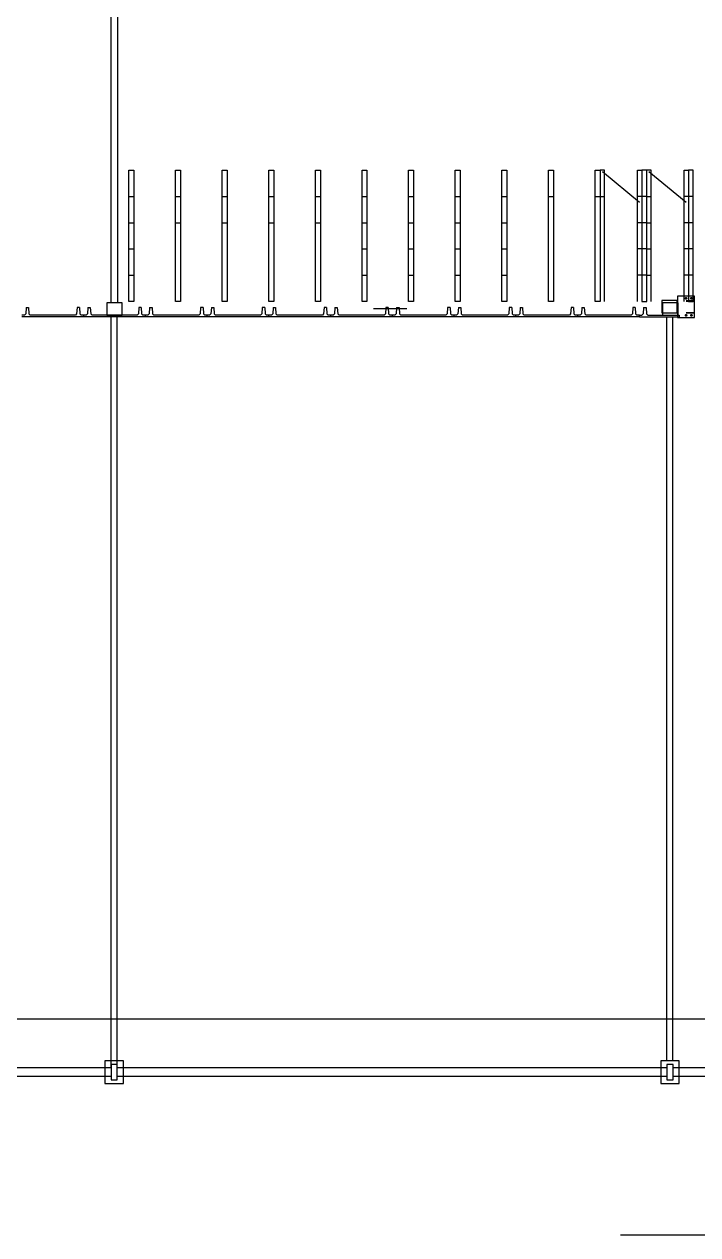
# Model space of a CAD drawing. Header units: metres. Extents: x 2 to 323, y -2 to 254.
# Drawn here: x 218.4 to 240.21, y 7.56 to 46.79 of the extents above; entities that cross this region are included whole.
import ezdxf

# ---------------------------------------------------------------- set-up
doc = ezdxf.new("R2010")
doc.units = ezdxf.units.M
doc.layers.add('REFERENCIA', color=7, linetype='Continuous')

msp = doc.modelspace()

# ---------------------------------------------------------------- linework, layer by layer
at = {"layer": 'REFERENCIA'}
for p, q in [((237.186, 42.056), (237.046, 42.056)), ((238.321, 41.006), (237.121, 42.006)), ((237.186, 37.806), (237.186, 42.056)), ((238.256, 37.806), (238.256, 42.056)), ((238.256, 42.056), (238.396, 42.056)), ((238.696, 42.056), (238.556, 42.056)), ((239.83, 41.006), (238.63, 42.006)), ((238.696, 37.806), (238.696, 42.056)), ((239.765, 37.806), (239.765, 42.056)), ((239.765, 42.056), (239.905, 42.056)), ((221.786, 41.206), (221.866, 41.206)), ((221.786, 41.206), (221.866, 41.206)), ((221.786, 41.206), (221.946, 41.206)), ((223.296, 41.206), (223.376, 41.206)), ((223.296, 41.206), (223.376, 41.206)), ((223.296, 41.206), (223.456, 41.206)), ((224.806, 41.206), (224.886, 41.206)), ((224.806, 41.206), (224.886, 41.206)), ((224.806, 41.206), (224.966, 41.206)), ((226.316, 41.206), (226.396, 41.206)), ((226.316, 41.206), (226.396, 41.206)), ((226.316, 41.206), (226.476, 41.206)), ((227.826, 41.206), (227.906, 41.206)), ((227.826, 41.206), (227.906, 41.206)), ((227.826, 41.206), (227.986, 41.206)), ((229.336, 41.206), (229.416, 41.206)), ((229.336, 41.206), (229.416, 41.206)), ((229.336, 41.206), (229.496, 41.206)), ((230.846, 41.206), (230.926, 41.206)), ((230.846, 41.206), (230.926, 41.206)), ((230.846, 41.206), (231.006, 41.206)), ((232.356, 41.206), (232.436, 41.206)), ((232.356, 41.206), (232.436, 41.206)), ((232.356, 41.206), (232.516, 41.206)), ((233.866, 41.206), (233.946, 41.206)), ((233.866, 41.206), (233.946, 41.206)), ((233.866, 41.206), (234.026, 41.206)), ((235.376, 41.206), (235.456, 41.206)), ((235.376, 41.206), (235.456, 41.206)), ((235.376, 41.206), (235.536, 41.206)), ((236.886, 41.206), (236.966, 41.206)), ((236.886, 41.206), (236.966, 41.206)), ((236.886, 41.206), (237.046, 41.206)), ((237.046, 41.206), (237.186, 41.206)), ((238.396, 41.206), (238.256, 41.206)), ((238.556, 41.206), (238.396, 41.206)), ((238.556, 41.206), (238.476, 41.206)), ((238.556, 41.206), (238.476, 41.206)), ((238.556, 41.206), (238.696, 41.206)), ((239.905, 41.206), (239.765, 41.206)), ((240.065, 41.206), (239.905, 41.206)), ((240.065, 41.206), (239.985, 41.206)), ((240.065, 41.206), (239.985, 41.206)), ((221.786, 40.356), (221.866, 40.356)), ((221.786, 40.356), (221.866, 40.356)), ((221.786, 40.356), (221.946, 40.356)), ((223.296, 40.356), (223.376, 40.356)), ((223.296, 40.356), (223.376, 40.356)), ((223.296, 40.356), (223.456, 40.356)), ((224.806, 40.356), (224.886, 40.356)), ((224.806, 40.356), (224.886, 40.356)), ((224.806, 40.356), (224.966, 40.356)), ((226.316, 40.356), (226.396, 40.356)), ((226.316, 40.356), (226.396, 40.356)), ((226.316, 40.356), (226.476, 40.356)), ((227.826, 40.356), (227.906, 40.356)), ((227.826, 40.356), (227.906, 40.356)), ((227.826, 40.356), (227.986, 40.356)), ((229.336, 40.356), (229.416, 40.356)), ((229.336, 40.356), (229.416, 40.356)), ((229.336, 40.356), (229.496, 40.356)), ((230.846, 40.356), (230.926, 40.356)), ((230.846, 40.356), (230.926, 40.356)), ((230.846, 40.356), (231.006, 40.356)), ((232.356, 40.356), (232.436, 40.356)), ((232.356, 40.356), (232.436, 40.356)), ((232.356, 40.356), (232.516, 40.356)), ((233.866, 40.356), (233.946, 40.356)), ((233.866, 40.356), (233.946, 40.356)), ((233.866, 40.356), (234.026, 40.356)), ((238.396, 40.356), (238.256, 40.356)), ((238.556, 40.356), (238.396, 40.356)), ((238.556, 40.356), (238.476, 40.356)), ((238.556, 40.356), (238.476, 40.356)), ((238.556, 40.356), (238.696, 40.356)), ((239.905, 40.356), (239.765, 40.356)), ((240.065, 40.356), (239.905, 40.356)), ((240.065, 40.356), (239.985, 40.356)), ((240.065, 40.356), (239.985, 40.356)), ((221.786, 39.506), (221.906, 39.506)), ((221.786, 39.506), (221.946, 39.506)), ((229.336, 39.506), (229.456, 39.506)), ((229.336, 39.506), (229.496, 39.506)), ((230.846, 39.506), (230.966, 39.506)), ((230.846, 39.506), (231.006, 39.506)), ((232.356, 39.506), (232.476, 39.506)), ((232.356, 39.506), (232.516, 39.506)), ((233.866, 39.506), (233.986, 39.506)), ((233.866, 39.506), (234.026, 39.506)), ((238.396, 39.506), (238.256, 39.506)), ((238.556, 39.506), (238.396, 39.506)), ((238.556, 39.506), (238.436, 39.506)), ((238.556, 39.506), (238.696, 39.506)), ((239.905, 39.506), (239.765, 39.506)), ((240.065, 39.506), (239.905, 39.506)), ((240.065, 39.506), (239.945, 39.506)), ((221.786, 38.656), (221.866, 38.656)), ((221.786, 38.656), (221.866, 38.656)), ((221.786, 38.656), (221.946, 38.656)), ((229.336, 38.656), (229.416, 38.656)), ((229.336, 38.656), (229.416, 38.656)), ((229.336, 38.656), (229.496, 38.656)), ((230.846, 38.656), (230.926, 38.656)), ((230.846, 38.656), (230.926, 38.656)), ((230.846, 38.656), (231.006, 38.656)), ((232.356, 38.656), (232.436, 38.656)), ((232.356, 38.656), (232.436, 38.656)), ((232.356, 38.656), (232.516, 38.656)), ((233.866, 38.656), (233.946, 38.656)), ((233.866, 38.656), (233.946, 38.656)), ((233.866, 38.656), (234.026, 38.656)), ((238.396, 38.656), (238.256, 38.656)), ((238.556, 38.656), (238.396, 38.656)), ((238.556, 38.656), (238.476, 38.656)), ((238.556, 38.656), (238.476, 38.656)), ((238.556, 38.656), (238.696, 38.656)), ((239.905, 38.656), (239.765, 38.656)), ((240.065, 38.656), (239.905, 38.656)), ((240.065, 38.656), (239.985, 38.656)), ((240.065, 38.656), (239.985, 38.656)), ((239.046, 37.831), (239.046, 37.431)), ((239.046, 37.831), (239.046, 37.431)), ((239.546, 37.431), (239.546, 37.831)), ((239.546, 37.431), (239.546, 37.831)), ((239.836, 37.831), (240.086, 37.831)), ((239.836, 37.831), (240.086, 37.831)), ((239.836, 37.819), (240.086, 37.819)), ((239.836, 37.819), (240.086, 37.819)), ((240.086, 37.819), (240.086, 37.831)), ((240.086, 37.819), (240.086, 37.831)), ((218.401, 37.361), (218.321, 37.361)), ((218.401, 37.361), (218.321, 37.361)), ((220.321, 37.311), (218.321, 37.311)), ((220.321, 37.311), (218.321, 37.311)), ((218.401, 37.361), (218.443, 37.401)), ((218.401, 37.361), (218.443, 37.401)), ((218.456, 37.611), (218.443, 37.401)), ((218.456, 37.611), (218.443, 37.401)), ((218.456, 37.611), (218.536, 37.611)), ((218.456, 37.611), (218.536, 37.611)), ((218.536, 37.611), (218.548, 37.401)), ((218.536, 37.611), (218.548, 37.401)), ((218.548, 37.401), (218.591, 37.361)), ((218.548, 37.401), (218.591, 37.361)), ((220.051, 37.361), (218.591, 37.361)), ((220.051, 37.361), (218.591, 37.361)), ((220.093, 37.401), (220.051, 37.361)), ((220.093, 37.401), (220.051, 37.361)), ((220.106, 37.611), (220.093, 37.401)), ((220.106, 37.611), (220.093, 37.401)), ((220.186, 37.611), (220.106, 37.611)), ((220.186, 37.611), (220.106, 37.611)), ((220.186, 37.611), (220.198, 37.401)), ((220.186, 37.611), (220.198, 37.401)), ((220.241, 37.361), (220.198, 37.401)), ((220.241, 37.361), (220.198, 37.401)), ((220.321, 37.361), (220.241, 37.361)), ((220.321, 37.361), (220.241, 37.361)), ((220.321, 37.311), (220.321, 37.361)), ((220.321, 37.311), (220.321, 37.361)), ((220.401, 37.361), (220.321, 37.361)), ((220.321, 37.311), (220.321, 37.361)), ((220.321, 37.311), (220.321, 37.361)), ((220.401, 37.361), (220.321, 37.361)), ((222.321, 37.311), (220.321, 37.311)), ((222.321, 37.311), (220.321, 37.311)), ((220.401, 37.361), (220.443, 37.401)), ((220.401, 37.361), (220.443, 37.401)), ((220.456, 37.611), (220.443, 37.401)), ((220.456, 37.611), (220.443, 37.401)), ((220.456, 37.611), (220.536, 37.611)), ((220.456, 37.611), (220.536, 37.611)), ((220.536, 37.611), (220.548, 37.401)), ((220.536, 37.611), (220.548, 37.401)), ((220.548, 37.401), (220.591, 37.361)), ((220.548, 37.401), (220.591, 37.361)), ((222.051, 37.361), (220.591, 37.361)), ((222.051, 37.361), (220.591, 37.361)), ((221.196, 37.311), (221.196, 12.968)), ((221.396, 37.311), (221.396, 13.078)), ((222.093, 37.401), (222.051, 37.361)), ((222.093, 37.401), (222.051, 37.361)), ((222.106, 37.611), (222.093, 37.401)), ((222.106, 37.611), (222.093, 37.401)), ((222.186, 37.611), (222.106, 37.611)), ((222.186, 37.611), (222.106, 37.611)), ((222.186, 37.611), (222.198, 37.401)), ((222.186, 37.611), (222.198, 37.401)), ((222.241, 37.361), (222.198, 37.401)), ((222.241, 37.361), (222.198, 37.401)), ((222.321, 37.361), (222.241, 37.361)), ((222.321, 37.361), (222.241, 37.361)), ((222.321, 37.311), (222.321, 37.361)), ((222.401, 37.361), (222.321, 37.361)), ((222.321, 37.311), (222.321, 37.361)), ((222.321, 37.311), (222.321, 37.361)), ((222.401, 37.361), (222.321, 37.361)), ((222.321, 37.311), (222.321, 37.361)), ((224.321, 37.311), (222.321, 37.311)), ((224.321, 37.311), (222.321, 37.311)), ((222.401, 37.361), (222.443, 37.401)), ((222.401, 37.361), (222.443, 37.401)), ((222.456, 37.611), (222.443, 37.401)), ((222.456, 37.611), (222.443, 37.401)), ((222.456, 37.611), (222.536, 37.611)), ((222.456, 37.611), (222.536, 37.611)), ((222.536, 37.611), (222.548, 37.401)), ((222.536, 37.611), (222.548, 37.401)), ((222.548, 37.401), (222.591, 37.361)), ((222.548, 37.401), (222.591, 37.361)), ((224.051, 37.361), (222.591, 37.361)), ((224.051, 37.361), (222.591, 37.361)), ((224.093, 37.401), (224.051, 37.361)), ((224.093, 37.401), (224.051, 37.361)), ((224.106, 37.611), (224.093, 37.401)), ((224.106, 37.611), (224.093, 37.401)), ((224.186, 37.611), (224.106, 37.611)), ((224.186, 37.611), (224.106, 37.611)), ((224.186, 37.611), (224.198, 37.401)), ((224.186, 37.611), (224.198, 37.401)), ((224.241, 37.361), (224.198, 37.401)), ((224.241, 37.361), (224.198, 37.401)), ((224.321, 37.361), (224.241, 37.361)), ((224.321, 37.361), (224.241, 37.361)), ((224.321, 37.311), (224.321, 37.361)), ((224.321, 37.311), (224.321, 37.361)), ((224.401, 37.361), (224.321, 37.361)), ((224.321, 37.311), (224.321, 37.361)), ((224.321, 37.311), (224.321, 37.361)), ((224.401, 37.361), (224.321, 37.361)), ((226.321, 37.311), (224.321, 37.311)), ((226.321, 37.311), (224.321, 37.311)), ((224.401, 37.361), (224.443, 37.401)), ((224.401, 37.361), (224.443, 37.401)), ((224.456, 37.611), (224.443, 37.401)), ((224.456, 37.611), (224.443, 37.401)), ((224.456, 37.611), (224.536, 37.611)), ((224.456, 37.611), (224.536, 37.611)), ((224.536, 37.611), (224.548, 37.401)), ((224.536, 37.611), (224.548, 37.401)), ((224.548, 37.401), (224.591, 37.361)), ((224.548, 37.401), (224.591, 37.361)), ((226.051, 37.361), (224.591, 37.361)), ((226.051, 37.361), (224.591, 37.361)), ((226.093, 37.401), (226.051, 37.361)), ((226.093, 37.401), (226.051, 37.361)), ((226.106, 37.611), (226.093, 37.401)), ((226.106, 37.611), (226.093, 37.401)), ((226.186, 37.611), (226.106, 37.611)), ((226.186, 37.611), (226.106, 37.611)), ((226.186, 37.611), (226.198, 37.401)), ((226.186, 37.611), (226.198, 37.401)), ((226.241, 37.361), (226.198, 37.401)), ((226.241, 37.361), (226.198, 37.401)), ((226.321, 37.361), (226.241, 37.361)), ((226.321, 37.361), (226.241, 37.361)), ((226.321, 37.311), (226.321, 37.361)), ((226.401, 37.361), (226.321, 37.361)), ((226.321, 37.311), (226.321, 37.361)), ((226.321, 37.311), (226.321, 37.361)), ((226.401, 37.361), (226.321, 37.361)), ((226.321, 37.311), (226.321, 37.361)), ((228.321, 37.311), (226.321, 37.311)), ((228.321, 37.311), (226.321, 37.311)), ((226.401, 37.361), (226.443, 37.401)), ((226.401, 37.361), (226.443, 37.401)), ((226.456, 37.611), (226.443, 37.401)), ((226.456, 37.611), (226.443, 37.401)), ((226.456, 37.611), (226.536, 37.611)), ((226.456, 37.611), (226.536, 37.611)), ((226.536, 37.611), (226.548, 37.401)), ((226.536, 37.611), (226.548, 37.401)), ((226.548, 37.401), (226.591, 37.361)), ((226.548, 37.401), (226.591, 37.361)), ((228.051, 37.361), (226.591, 37.361)), ((228.051, 37.361), (226.591, 37.361)), ((228.093, 37.401), (228.051, 37.361)), ((228.093, 37.401), (228.051, 37.361)), ((228.106, 37.611), (228.093, 37.401)), ((228.106, 37.611), (228.093, 37.401)), ((228.186, 37.611), (228.106, 37.611)), ((228.186, 37.611), (228.106, 37.611)), ((228.186, 37.611), (228.198, 37.401)), ((228.186, 37.611), (228.198, 37.401)), ((228.241, 37.361), (228.198, 37.401)), ((228.241, 37.361), (228.198, 37.401)), ((228.321, 37.361), (228.241, 37.361)), ((228.321, 37.361), (228.241, 37.361)), ((228.321, 37.311), (228.321, 37.361)), ((228.321, 37.311), (228.321, 37.361)), ((228.401, 37.361), (228.321, 37.361)), ((228.321, 37.311), (228.321, 37.361)), ((228.321, 37.311), (228.321, 37.361)), ((228.401, 37.361), (228.321, 37.361)), ((230.321, 37.311), (228.321, 37.311)), ((230.321, 37.311), (228.321, 37.311)), ((228.401, 37.361), (228.443, 37.401)), ((228.401, 37.361), (228.443, 37.401)), ((228.456, 37.611), (228.443, 37.401)), ((228.456, 37.611), (228.443, 37.401)), ((228.456, 37.611), (228.536, 37.611)), ((228.456, 37.611), (228.536, 37.611)), ((228.536, 37.611), (228.548, 37.401)), ((228.536, 37.611), (228.548, 37.401)), ((228.548, 37.401), (228.591, 37.361)), ((228.548, 37.401), (228.591, 37.361)), ((230.051, 37.361), (228.591, 37.361)), ((230.051, 37.361), (228.591, 37.361)), ((230.786, 37.561), (229.706, 37.561)), ((230.786, 37.561), (229.706, 37.561)), ((230.093, 37.401), (230.051, 37.361)), ((230.093, 37.401), (230.051, 37.361)), ((230.106, 37.611), (230.093, 37.401)), ((230.106, 37.611), (230.093, 37.401)), ((230.186, 37.611), (230.106, 37.611)), ((230.186, 37.611), (230.106, 37.611)), ((230.186, 37.611), (230.198, 37.401)), ((230.186, 37.611), (230.198, 37.401)), ((230.241, 37.361), (230.198, 37.401)), ((230.241, 37.361), (230.198, 37.401)), ((230.321, 37.361), (230.241, 37.361)), ((230.321, 37.361), (230.241, 37.361)), ((230.321, 37.311), (230.321, 37.361)), ((230.401, 37.361), (230.321, 37.361)), ((230.321, 37.311), (230.321, 37.361)), ((230.321, 37.311), (230.321, 37.361)), ((230.401, 37.361), (230.321, 37.361)), ((230.321, 37.311), (230.321, 37.361)), ((231.442, 37.311), (230.321, 37.311)), ((231.442, 37.311), (230.321, 37.311)), ((230.401, 37.361), (230.443, 37.401)), ((230.401, 37.361), (230.443, 37.401)), ((230.456, 37.611), (230.443, 37.401)), ((230.456, 37.611), (230.443, 37.401)), ((230.456, 37.611), (230.536, 37.611)), ((230.456, 37.611), (230.536, 37.611)), ((230.536, 37.611), (230.548, 37.401)), ((230.536, 37.611), (230.548, 37.401)), ((230.548, 37.401), (230.591, 37.361)), ((230.548, 37.401), (230.591, 37.361)), ((231.442, 37.361), (230.591, 37.361)), ((231.442, 37.361), (230.591, 37.361)), ((232.051, 37.361), (231.442, 37.361)), ((232.051, 37.361), (231.442, 37.361)), ((232.321, 37.311), (231.442, 37.311)), ((232.321, 37.311), (231.442, 37.311)), ((232.093, 37.401), (232.051, 37.361)), ((232.093, 37.401), (232.051, 37.361)), ((232.106, 37.611), (232.093, 37.401)), ((232.106, 37.611), (232.093, 37.401)), ((232.186, 37.611), (232.106, 37.611)), ((232.186, 37.611), (232.106, 37.611)), ((232.186, 37.611), (232.198, 37.401)), ((232.186, 37.611), (232.198, 37.401)), ((232.241, 37.361), (232.198, 37.401)), ((232.241, 37.361), (232.198, 37.401)), ((232.321, 37.361), (232.241, 37.361)), ((232.321, 37.361), (232.241, 37.361)), ((232.321, 37.311), (232.321, 37.361)), ((232.401, 37.361), (232.321, 37.361)), ((232.321, 37.311), (232.321, 37.361)), ((232.321, 37.311), (232.321, 37.361)), ((232.401, 37.361), (232.321, 37.361)), ((232.321, 37.311), (232.321, 37.361)), ((234.321, 37.311), (232.321, 37.311)), ((234.321, 37.311), (232.321, 37.311)), ((232.401, 37.361), (232.443, 37.401)), ((232.401, 37.361), (232.443, 37.401)), ((232.456, 37.611), (232.443, 37.401)), ((232.456, 37.611), (232.443, 37.401)), ((232.456, 37.611), (232.536, 37.611)), ((232.456, 37.611), (232.536, 37.611)), ((232.536, 37.611), (232.548, 37.401)), ((232.536, 37.611), (232.548, 37.401)), ((232.548, 37.401), (232.591, 37.361)), ((232.548, 37.401), (232.591, 37.361)), ((234.051, 37.361), (232.591, 37.361)), ((234.051, 37.361), (232.591, 37.361)), ((234.093, 37.401), (234.051, 37.361)), ((234.093, 37.401), (234.051, 37.361)), ((234.106, 37.611), (234.093, 37.401)), ((234.106, 37.611), (234.093, 37.401)), ((234.186, 37.611), (234.106, 37.611)), ((234.186, 37.611), (234.106, 37.611)), ((234.186, 37.611), (234.198, 37.401)), ((234.186, 37.611), (234.198, 37.401)), ((234.241, 37.361), (234.198, 37.401)), ((234.241, 37.361), (234.198, 37.401)), ((234.321, 37.361), (234.241, 37.361)), ((234.321, 37.361), (234.241, 37.361)), ((234.321, 37.311), (234.321, 37.361)), ((234.321, 37.311), (234.321, 37.361)), ((234.401, 37.361), (234.321, 37.361)), ((234.321, 37.311), (234.321, 37.361)), ((234.321, 37.311), (234.321, 37.361)), ((234.401, 37.361), (234.321, 37.361)), ((234.771, 37.311), (234.321, 37.311)), ((234.771, 37.311), (234.321, 37.311)), ((234.401, 37.361), (234.443, 37.401)), ((234.401, 37.361), (234.443, 37.401)), ((234.456, 37.611), (234.443, 37.401)), ((234.456, 37.611), (234.443, 37.401)), ((234.456, 37.611), (234.536, 37.611)), ((234.456, 37.611), (234.536, 37.611)), ((234.536, 37.611), (234.548, 37.401)), ((234.536, 37.611), (234.548, 37.401)), ((234.548, 37.401), (234.591, 37.361)), ((234.548, 37.401), (234.591, 37.361)), ((234.771, 37.361), (234.591, 37.361)), ((234.771, 37.361), (234.591, 37.361)), ((236.051, 37.361), (234.771, 37.361)), ((236.051, 37.361), (234.771, 37.361)), ((237.821, 37.311), (234.771, 37.311)), ((237.821, 37.311), (234.771, 37.311)), ((236.093, 37.401), (236.051, 37.361)), ((236.093, 37.401), (236.051, 37.361)), ((236.106, 37.611), (236.093, 37.401)), ((236.106, 37.611), (236.093, 37.401)), ((236.186, 37.611), (236.106, 37.611)), ((236.186, 37.611), (236.106, 37.611)), ((236.186, 37.611), (236.198, 37.401)), ((236.186, 37.611), (236.198, 37.401)), ((236.241, 37.361), (236.198, 37.401)), ((236.241, 37.361), (236.198, 37.401)), ((236.321, 37.361), (236.241, 37.361)), ((236.321, 37.361), (236.241, 37.361)), ((236.321, 37.311), (236.321, 37.361)), ((236.401, 37.361), (236.321, 37.361)), ((236.321, 37.311), (236.321, 37.361)), ((236.321, 37.311), (236.321, 37.361)), ((236.401, 37.361), (236.321, 37.361)), ((236.321, 37.311), (236.321, 37.361)), ((236.401, 37.361), (236.443, 37.401)), ((236.401, 37.361), (236.443, 37.401)), ((236.456, 37.611), (236.443, 37.401)), ((236.456, 37.611), (236.443, 37.401)), ((236.456, 37.611), (236.536, 37.611)), ((236.456, 37.611), (236.536, 37.611)), ((236.536, 37.611), (236.548, 37.401)), ((236.536, 37.611), (236.548, 37.401)), ((236.548, 37.401), (236.591, 37.361)), ((236.548, 37.401), (236.591, 37.361)), ((237.821, 37.361), (236.591, 37.361)), ((237.821, 37.361), (236.591, 37.361)), ((238.051, 37.361), (237.821, 37.361)), ((238.051, 37.361), (237.821, 37.361)), ((238.321, 37.311), (237.821, 37.311)), ((238.321, 37.311), (237.821, 37.311)), ((238.093, 37.401), (238.051, 37.361)), ((238.093, 37.401), (238.051, 37.361)), ((238.106, 37.611), (238.093, 37.401)), ((238.106, 37.611), (238.093, 37.401)), ((238.186, 37.611), (238.106, 37.611)), ((238.186, 37.611), (238.106, 37.611)), ((238.186, 37.611), (238.198, 37.401)), ((238.186, 37.611), (238.198, 37.401)), ((238.241, 37.361), (238.198, 37.401)), ((238.241, 37.361), (238.198, 37.401)), ((238.321, 37.361), (238.241, 37.361)), ((238.321, 37.361), (238.241, 37.361)), ((238.321, 37.311), (238.321, 37.361)), ((238.321, 37.361), (238.401, 37.361)), ((238.321, 37.311), (238.321, 37.361)), ((238.321, 37.311), (238.321, 37.361)), ((238.321, 37.361), (238.401, 37.361)), ((238.321, 37.311), (238.321, 37.361)), ((238.321, 37.311), (239.606, 37.311)), ((238.321, 37.311), (239.606, 37.311)), ((238.401, 37.361), (238.443, 37.401)), ((238.401, 37.361), (238.443, 37.401)), ((238.456, 37.611), (238.443, 37.401)), ((238.456, 37.611), (238.443, 37.401)), ((238.456, 37.611), (238.536, 37.611)), ((238.456, 37.611), (238.536, 37.611)), ((238.536, 37.611), (238.548, 37.401)), ((238.536, 37.611), (238.548, 37.401)), ((238.548, 37.401), (238.591, 37.361)), ((238.548, 37.401), (238.591, 37.361)), ((238.591, 37.361), (239.606, 37.361)), ((238.591, 37.361), (239.606, 37.361)), ((239.046, 37.492), (239.046, 37.492)), ((239.046, 37.492), (239.046, 37.492)), ((239.046, 37.492), (239.046, 37.492)), ((239.046, 37.492), (239.046, 37.492)), ((239.046, 37.492), (239.046, 37.492)), ((239.046, 37.492), (239.046, 37.492)), ((239.046, 37.362), (239.546, 37.362)), ((239.046, 37.362), (239.546, 37.362)), ((239.196, 37.311), (239.196, 13.198)), ((239.396, 37.311), (239.396, 13.198)), ((239.606, 37.361), (239.606, 37.311)), ((239.606, 37.361), (239.606, 37.311)), ((239.836, 37.443), (240.086, 37.443)), ((239.836, 37.443), (240.086, 37.443)), ((239.836, 37.431), (240.086, 37.431)), ((239.836, 37.431), (240.086, 37.431)), ((240.086, 37.431), (240.086, 37.443)), ((240.086, 37.431), (240.086, 37.443)), ((167.596, 14.561), (271.989, 14.561)), ((167.596, 14.561), (271.989, 14.561)), ((221.209, 12.968), (203.409, 12.968)), ((221.209, 12.968), (203.409, 12.968)), ((239.209, 12.968), (221.409, 12.968)), ((239.209, 12.968), (221.409, 12.968)), ((257.209, 12.968), (239.409, 12.968)), ((257.209, 12.968), (239.409, 12.968)), ((221.209, 12.688), (203.409, 12.688)), ((221.209, 12.688), (203.409, 12.688)), ((239.209, 12.688), (221.409, 12.688)), ((239.209, 12.688), (221.409, 12.688)), ((257.209, 12.688), (239.409, 12.688)), ((257.209, 12.688), (239.409, 12.688)), ((257.209, 12.688), (239.409, 12.688)), ((257.209, 12.688), (239.409, 12.688)), ((237.708, 7.561), (278.467, 7.561)), ((237.708, 7.561), (278.467, 7.561))]:
    msp.add_line(p, q, dxfattribs=at)
for points in [[(221.417, 37.762), (221.213, 37.762), (221.213, 52.362), (221.417, 52.362), (221.417, 37.762)], [(221.946, 42.056), (221.946, 37.806), (221.786, 37.806), (221.786, 42.056), (221.946, 42.056)], [(223.456, 42.056), (223.456, 37.806), (223.296, 37.806), (223.296, 42.056), (223.456, 42.056)], [(224.966, 42.056), (224.966, 37.806), (224.806, 37.806), (224.806, 42.056), (224.966, 42.056)], [(226.476, 42.056), (226.476, 37.806), (226.316, 37.806), (226.316, 42.056), (226.476, 42.056)], [(227.986, 42.056), (227.986, 37.806), (227.826, 37.806), (227.826, 42.056), (227.986, 42.056)], [(229.496, 42.056), (229.496, 37.806), (229.336, 37.806), (229.336, 42.056), (229.496, 42.056)], [(231.006, 42.056), (231.006, 37.806), (230.846, 37.806), (230.846, 42.056), (231.006, 42.056)], [(232.516, 42.056), (232.516, 37.806), (232.356, 37.806), (232.356, 42.056), (232.516, 42.056)], [(234.026, 42.056), (234.026, 37.806), (233.866, 37.806), (233.866, 42.056), (234.026, 42.056)], [(235.536, 42.056), (235.536, 37.806), (235.376, 37.806), (235.376, 42.056), (235.536, 42.056)], [(237.046, 42.056), (237.046, 37.806), (236.886, 37.806), (236.886, 42.056), (237.046, 42.056)], [(238.396, 42.056), (238.396, 37.806), (238.556, 37.806), (238.556, 42.056), (238.396, 42.056)], [(239.905, 42.056), (239.905, 37.806), (240.065, 37.806), (240.065, 42.056), (239.905, 42.056)], [(221.071, 37.361), (221.571, 37.361), (221.571, 37.761), (221.071, 37.761), (221.071, 37.361)], [(221.071, 37.361), (221.571, 37.361), (221.571, 37.761), (221.071, 37.761), (221.071, 37.361)], [(239.046, 37.831), (239.046, 37.431), (239.546, 37.431), (239.546, 37.831), (239.046, 37.831)], [(239.046, 37.831), (239.046, 37.431), (239.546, 37.431), (239.546, 37.831), (239.046, 37.831)], [(239.071, 37.361), (239.571, 37.361), (239.571, 37.761), (239.071, 37.761), (239.071, 37.361)], [(239.071, 37.361), (239.571, 37.361), (239.571, 37.761), (239.071, 37.761), (239.071, 37.361)], [(240.106, 37.281), (240.106, 37.981), (239.556, 37.981), (239.556, 37.281), (240.106, 37.281)], [(240.106, 37.281), (240.106, 37.981), (239.556, 37.981), (239.556, 37.281), (240.106, 37.281)], [(239.856, 37.906), (239.854, 37.896), (239.848, 37.888), (239.84, 37.883), (239.831, 37.881), (239.821, 37.883), (239.813, 37.888), (239.808, 37.896), (239.806, 37.906), (239.808, 37.915), (239.813, 37.923), (239.821, 37.929), (239.831, 37.931), (239.84, 37.929), (239.848, 37.923), (239.854, 37.915), (239.856, 37.906)], [(239.856, 37.906), (239.854, 37.896), (239.848, 37.888), (239.84, 37.883), (239.831, 37.881), (239.821, 37.883), (239.813, 37.888), (239.808, 37.896), (239.806, 37.906), (239.808, 37.915), (239.813, 37.923), (239.821, 37.929), (239.831, 37.931), (239.84, 37.929), (239.848, 37.923), (239.854, 37.915), (239.856, 37.906)], [(240.031, 37.906), (240.029, 37.896), (240.023, 37.888), (240.015, 37.883), (240.006, 37.881), (239.996, 37.883), (239.988, 37.888), (239.983, 37.896), (239.981, 37.906), (239.983, 37.915), (239.988, 37.923), (239.996, 37.929), (240.006, 37.931), (240.015, 37.929), (240.023, 37.923), (240.029, 37.915), (240.031, 37.906)], [(240.031, 37.906), (240.029, 37.896), (240.023, 37.888), (240.015, 37.883), (240.006, 37.881), (239.996, 37.883), (239.988, 37.888), (239.983, 37.896), (239.981, 37.906), (239.983, 37.915), (239.988, 37.923), (239.996, 37.929), (240.006, 37.931), (240.015, 37.929), (240.023, 37.923), (240.029, 37.915), (240.031, 37.906)], [(239.856, 37.356), (239.854, 37.346), (239.848, 37.338), (239.84, 37.333), (239.831, 37.331), (239.821, 37.333), (239.813, 37.338), (239.808, 37.346), (239.806, 37.356), (239.808, 37.365), (239.813, 37.373), (239.821, 37.379), (239.831, 37.381), (239.84, 37.379), (239.848, 37.373), (239.854, 37.365), (239.856, 37.356)], [(239.856, 37.356), (239.854, 37.346), (239.848, 37.338), (239.84, 37.333), (239.831, 37.331), (239.821, 37.333), (239.813, 37.338), (239.808, 37.346), (239.806, 37.356), (239.808, 37.365), (239.813, 37.373), (239.821, 37.379), (239.831, 37.381), (239.84, 37.379), (239.848, 37.373), (239.854, 37.365), (239.856, 37.356)], [(240.031, 37.356), (240.029, 37.346), (240.023, 37.338), (240.015, 37.333), (240.006, 37.331), (239.996, 37.333), (239.988, 37.338), (239.983, 37.346), (239.981, 37.356), (239.983, 37.365), (239.988, 37.373), (239.996, 37.379), (240.006, 37.381), (240.015, 37.379), (240.023, 37.373), (240.029, 37.365), (240.031, 37.356)], [(240.031, 37.356), (240.029, 37.346), (240.023, 37.338), (240.015, 37.333), (240.006, 37.331), (239.996, 37.333), (239.988, 37.338), (239.983, 37.346), (239.981, 37.356), (239.983, 37.365), (239.988, 37.373), (239.996, 37.379), (240.006, 37.381), (240.015, 37.379), (240.023, 37.373), (240.029, 37.365), (240.031, 37.356)], [(221.609, 13.198), (221.009, 13.198), (221.009, 12.458), (221.609, 12.458), (221.609, 13.198)], [(221.609, 13.198), (221.009, 13.198), (221.009, 12.458), (221.609, 12.458), (221.609, 13.198)], [(221.609, 13.198), (221.009, 13.198), (221.009, 12.458), (221.609, 12.458), (221.609, 13.198)], [(221.609, 13.198), (221.009, 13.198), (221.009, 12.458), (221.609, 12.458), (221.609, 13.198)], [(221.409, 13.078), (221.209, 13.078), (221.209, 12.578), (221.409, 12.578), (221.409, 13.078)], [(221.409, 13.078), (221.209, 13.078), (221.209, 12.578), (221.409, 12.578), (221.409, 13.078)], [(239.609, 13.198), (239.009, 13.198), (239.009, 12.458), (239.609, 12.458), (239.609, 13.198)], [(239.609, 13.198), (239.009, 13.198), (239.009, 12.458), (239.609, 12.458), (239.609, 13.198)], [(239.609, 13.198), (239.009, 13.198), (239.009, 12.458), (239.609, 12.458), (239.609, 13.198)], [(239.609, 13.198), (239.009, 13.198), (239.009, 12.458), (239.609, 12.458), (239.609, 13.198)], [(239.409, 13.078), (239.209, 13.078), (239.209, 12.578), (239.409, 12.578), (239.409, 13.078)], [(239.409, 13.078), (239.209, 13.078), (239.209, 12.578), (239.409, 12.578), (239.409, 13.078)]]:
    msp.add_lwpolyline(points, close=True, dxfattribs=at)

doc.saveas('drawing.dxf')
